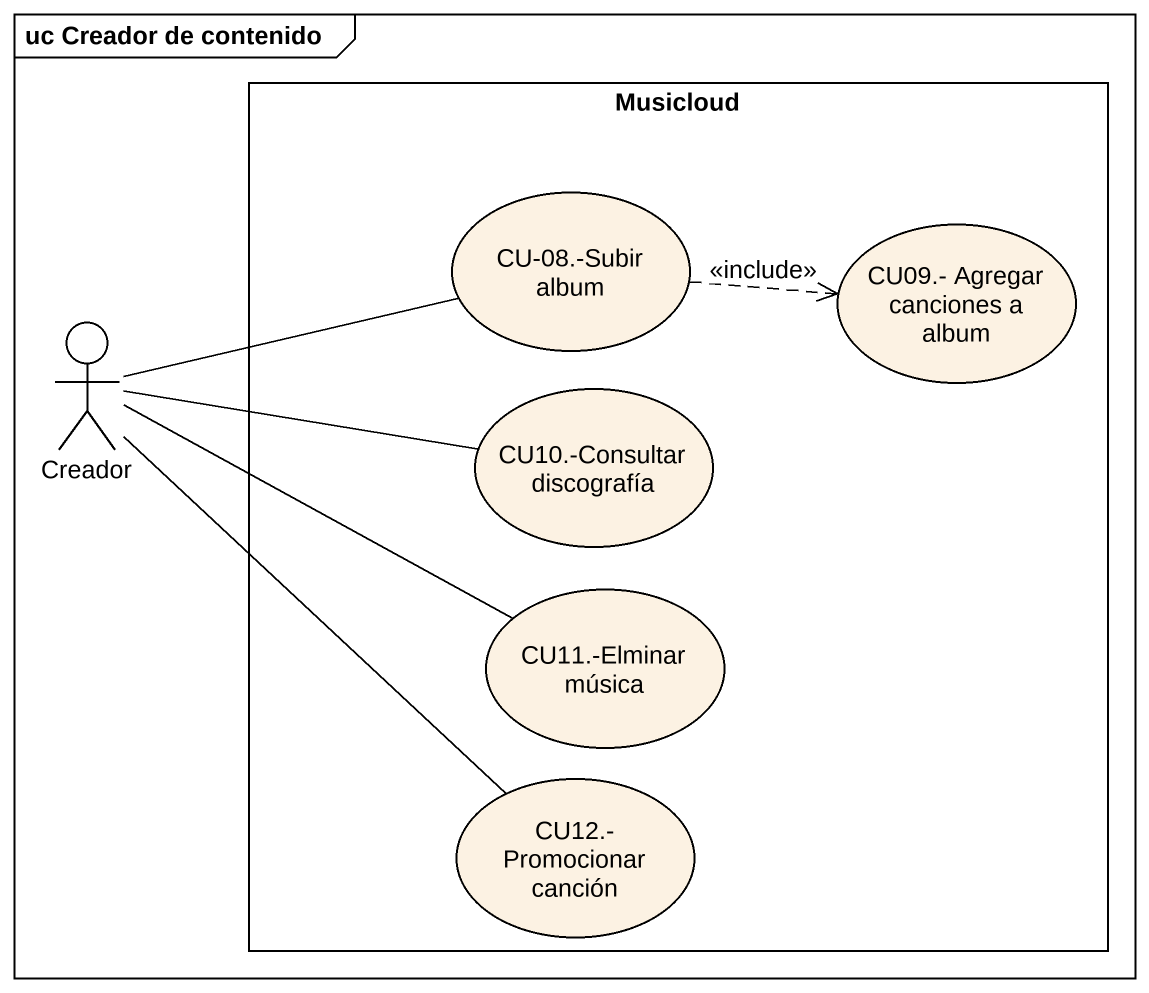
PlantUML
@startuml
mainframe uc Creador de contenido
rectangle Musicloud {
  usecase "CU-08.-Subir album" as CU_08_Subir_album
  usecase "CU09.- Agregar canciones a album" as CU09_Agregar_canciones_a
  usecase "CU10.-Consultar discografía" as CU10_Consultar_discografía
  usecase "CU11.-Elminar música" as CU11_Elminar_música
  usecase "CU12.- Promocionar canción" as CU12_Promocionar_canción
}
actor Creador
CU_08_Subir_album .right.> CU09_Agregar_canciones_a : <<include>>
Creador -right- CU_08_Subir_album
Creador -right- CU10_Consultar_discografía
Creador -right- CU11_Elminar_música
Creador -- CU12_Promocionar_canción
@enduml
